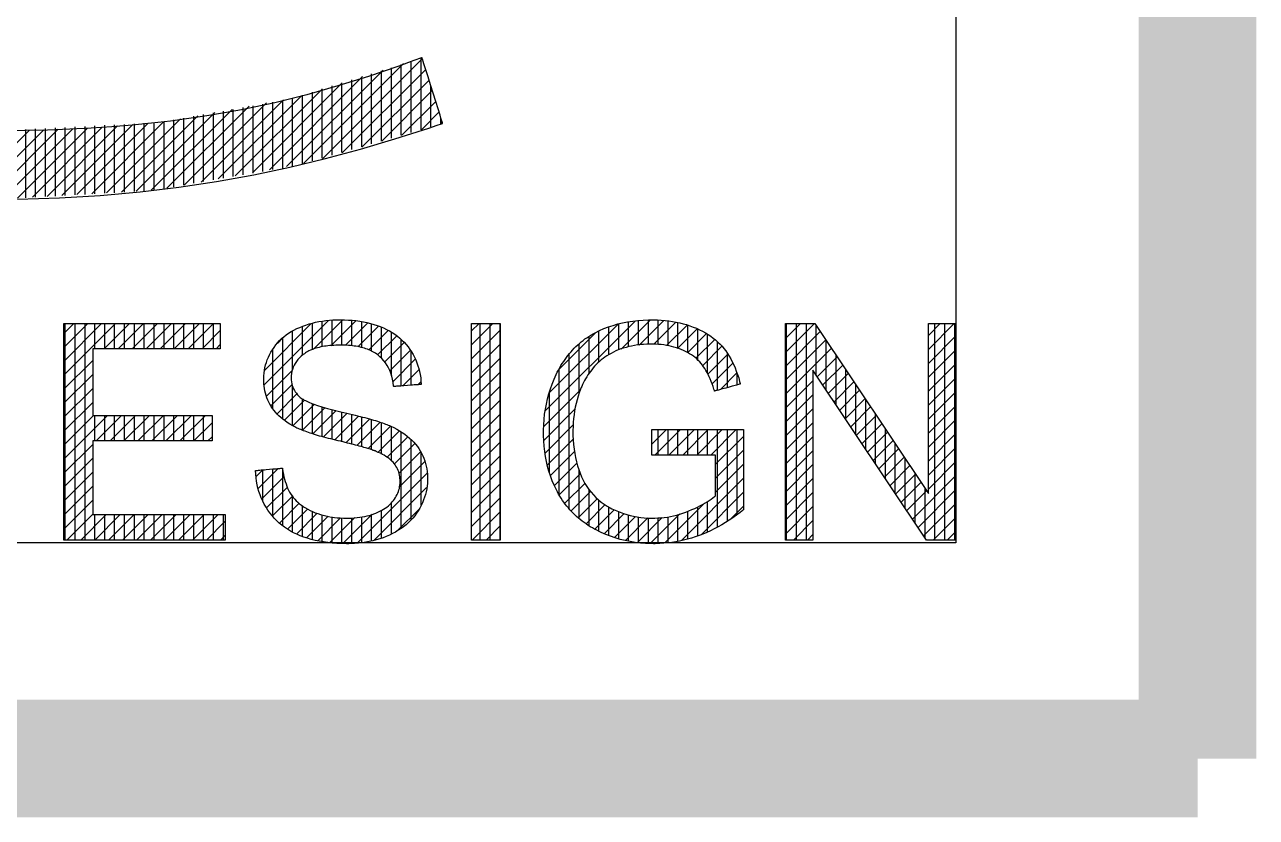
# Model space of a CAD drawing. Header units: millimetres. Extents: x 0 to 594, y 0 to 420.
# Drawn here: x 564.03 to 574.5, y 19.5 to 26.24 of the extents above; entities that cross this region are included whole.
import ezdxf

# ---------------------------------------------------------------- set-up
doc = ezdxf.new("R2010")
doc.units = ezdxf.units.MM
doc.header["$LTSCALE"] = 32.67
doc.layers.get('0').update_dxf_attribs({"linetype": 'CONTINUOUS'})

# ---------------------------------------------------------------- blocks, each defined once
blk = doc.blocks.new('CRE8_LOGO_BL0', base_point=(563.23, 30.513))
at = {"color": 7, "linetype": 'CONTINUOUS'}
for p, q in [((571.945, 39.191), (571.945, 21.834)), ((564.36, 21.858), (564.36, 23.7)), ((564.36, 23.7), (565.69, 23.7)), ((565.69, 23.7), (565.69, 23.483)), ((567.827, 21.858), (567.827, 23.7)), ((567.827, 23.7), (568.071, 23.7)), ((568.071, 23.7), (568.071, 21.858)), ((570.497, 21.858), (570.497, 23.7)), ((570.497, 23.7), (570.747, 23.7)), ((570.747, 23.7), (571.711, 22.255)), ((571.711, 22.255), (571.711, 23.7)), ((571.711, 23.7), (571.945, 23.7)), ((571.945, 23.7), (571.945, 21.858)), ((565.69, 23.483), (564.605, 23.483)), ((564.605, 23.483), (564.605, 22.917)), ((571.695, 21.858), (570.73, 23.304)), ((570.73, 23.304), (570.73, 21.858)), ((564.605, 22.917), (565.62, 22.917)), ((565.62, 22.917), (565.62, 22.701)), ((565.62, 22.701), (564.605, 22.701)), ((564.605, 22.701), (564.605, 22.075)), ((564.605, 22.075), (565.733, 22.075)), ((565.733, 22.075), (565.733, 21.858)), ((571.945, 21.834), (554.515, 21.834)), ((565.733, 21.858), (564.36, 21.858)), ((568.071, 21.858), (567.827, 21.858)), ((570.73, 21.858), (570.497, 21.858)), ((571.945, 21.858), (571.695, 21.858))]:
    blk.add_line(p, q, dxfattribs=at)
at = {"color": 2, "linetype": 'CONTINUOUS'}
for p, q in [((566.398, 25.06), (567.248, 25.91)), ((566.558, 25.101), (567.408, 25.951)), ((567.145, 25.276), (567.145, 25.875)), ((567.229, 25.3), (567.229, 25.901)), ((567.313, 25.324), (567.313, 25.927)), ((567.397, 25.348), (567.397, 25.957)), ((566.108, 25.007), (566.899, 25.799)), ((566.253, 25.034), (567.074, 25.854)), ((566.727, 25.151), (567.437, 25.86)), ((566.809, 25.179), (566.809, 25.771)), ((566.893, 25.203), (566.893, 25.797)), ((566.895, 25.2), (567.465, 25.77)), ((566.977, 25.227), (566.977, 25.823)), ((567.061, 25.251), (567.061, 25.849)), ((565.818, 24.955), (566.551, 25.688)), ((565.963, 24.981), (566.725, 25.743)), ((566.473, 25.082), (566.473, 25.668)), ((566.557, 25.106), (566.557, 25.694)), ((566.641, 25.13), (566.641, 25.72)), ((566.725, 25.155), (566.725, 25.745)), ((567.063, 25.249), (567.493, 25.68)), ((567.481, 25.372), (567.481, 25.718)), ((565.382, 24.876), (566.083, 25.576)), ((565.528, 24.902), (566.229, 25.603)), ((565.673, 24.929), (566.377, 25.632)), ((566.053, 24.993), (566.053, 25.566)), ((566.137, 25.008), (566.137, 25.581)), ((566.221, 25.022), (566.221, 25.596)), ((566.305, 25.037), (566.305, 25.616)), ((566.389, 25.058), (566.389, 25.642)), ((567.231, 25.299), (567.522, 25.589)), ((564.849, 24.818), (565.498, 25.467)), ((564.975, 24.825), (565.644, 25.494)), ((565.102, 24.833), (565.79, 25.521)), ((565.237, 24.85), (565.936, 25.549)), ((565.464, 24.892), (565.464, 25.462)), ((565.548, 24.906), (565.548, 25.477)), ((565.633, 24.921), (565.633, 25.492)), ((565.717, 24.935), (565.717, 25.506)), ((565.801, 24.95), (565.801, 25.521)), ((565.885, 24.964), (565.885, 25.536)), ((565.969, 24.979), (565.969, 25.551)), ((567.4, 25.348), (567.55, 25.499)), ((563.601, 24.758), (564.191, 25.348)), ((563.719, 24.757), (564.313, 25.352)), ((563.839, 24.758), (564.435, 25.355)), ((563.965, 24.766), (564.557, 25.358)), ((564.036, 24.769), (564.036, 25.35)), ((564.092, 24.773), (564.687, 25.369)), ((564.12, 24.774), (564.12, 25.354)), ((564.204, 24.779), (564.204, 25.359)), ((564.218, 24.781), (564.817, 25.38)), ((564.288, 24.784), (564.288, 25.363)), ((564.344, 24.788), (564.947, 25.392)), ((564.372, 24.788), (564.372, 25.367)), ((564.456, 24.793), (564.456, 25.372)), ((564.47, 24.796), (565.078, 25.403)), ((564.54, 24.798), (564.54, 25.376)), ((564.597, 24.803), (565.208, 25.414)), ((564.624, 24.803), (564.624, 25.38)), ((564.708, 24.807), (564.708, 25.385)), ((564.723, 24.811), (565.352, 25.439)), ((564.792, 24.812), (564.792, 25.389)), ((564.876, 24.817), (564.876, 25.393)), ((564.96, 24.821), (564.96, 25.398)), ((565.044, 24.826), (565.044, 25.402)), ((565.128, 24.833), (565.128, 25.406)), ((565.212, 24.848), (565.212, 25.417)), ((565.296, 24.863), (565.296, 25.432)), ((565.38, 24.877), (565.38, 25.447)), ((567.565, 25.397), (567.565, 25.45)), ((567.568, 25.398), (567.578, 25.408)), ((563.485, 24.761), (564.069, 25.345)), ((564.36, 23.259), (564.8, 23.7)), ((564.36, 23.378), (564.681, 23.7)), ((564.36, 23.497), (564.563, 23.7)), ((564.36, 23.616), (564.444, 23.7)), ((564.372, 21.858), (564.372, 23.7)), ((564.456, 21.858), (564.456, 23.7)), ((564.54, 21.858), (564.54, 23.7)), ((564.624, 23.483), (564.624, 23.7)), ((564.703, 23.483), (564.919, 23.7)), ((564.708, 23.483), (564.708, 23.7)), ((564.792, 23.483), (564.792, 23.7)), ((564.822, 23.483), (565.038, 23.7)), ((564.876, 23.483), (564.876, 23.7)), ((564.941, 23.483), (565.157, 23.7)), ((564.96, 23.483), (564.96, 23.7)), ((565.044, 23.483), (565.044, 23.7)), ((565.059, 23.483), (565.276, 23.7)), ((565.128, 23.483), (565.128, 23.7)), ((565.178, 23.483), (565.394, 23.7)), ((565.212, 23.483), (565.212, 23.7)), ((565.296, 23.483), (565.296, 23.7)), ((565.297, 23.483), (565.513, 23.7)), ((565.38, 23.483), (565.38, 23.7)), ((565.416, 23.483), (565.632, 23.7)), ((565.464, 23.483), (565.464, 23.7)), ((565.548, 23.483), (565.548, 23.7)), ((565.633, 23.483), (565.633, 23.7)), ((566.062, 23.179), (566.609, 23.726)), ((566.068, 23.303), (566.464, 23.699)), ((566.389, 23.43), (566.389, 23.675)), ((566.473, 23.477), (566.473, 23.703)), ((566.483, 23.481), (566.732, 23.73)), ((566.557, 23.501), (566.557, 23.718)), ((566.631, 23.51), (566.843, 23.722)), ((566.641, 23.512), (566.641, 23.729)), ((566.725, 23.515), (566.725, 23.731)), ((566.754, 23.515), (566.945, 23.706)), ((566.809, 23.509), (566.809, 23.726)), ((566.86, 23.502), (567.035, 23.677)), ((566.893, 23.496), (566.893, 23.714)), ((566.977, 23.465), (566.977, 23.696)), ((567.827, 23.518), (568.009, 23.7)), ((567.827, 23.637), (567.89, 23.7)), ((567.901, 21.858), (567.901, 23.7)), ((567.985, 21.858), (567.985, 23.7)), ((568.069, 21.858), (568.069, 23.7)), ((568.453, 22.956), (569.219, 23.721)), ((568.488, 23.109), (569.073, 23.694)), ((568.994, 23.432), (568.994, 23.672)), ((569.078, 23.476), (569.078, 23.696)), ((569.098, 23.482), (569.348, 23.731)), ((569.162, 23.502), (569.162, 23.714)), ((569.246, 23.515), (569.246, 23.725)), ((569.251, 23.516), (569.462, 23.726)), ((569.33, 23.524), (569.33, 23.731)), ((569.378, 23.524), (569.565, 23.711)), ((569.414, 23.521), (569.414, 23.729)), ((569.485, 23.512), (569.659, 23.686)), ((569.498, 23.51), (569.498, 23.721)), ((569.582, 23.486), (569.582, 23.708)), ((569.666, 23.449), (569.666, 23.684)), ((570.497, 23.454), (570.742, 23.7)), ((570.497, 23.573), (570.623, 23.7)), ((570.497, 23.692), (570.504, 23.7)), ((570.506, 21.858), (570.506, 23.7)), ((570.59, 21.858), (570.59, 23.7)), ((570.674, 21.858), (570.674, 23.7)), ((570.758, 23.262), (570.758, 23.682)), ((571.711, 23.48), (571.93, 23.7)), ((571.711, 23.599), (571.811, 23.7)), ((571.767, 21.858), (571.767, 23.7)), ((571.851, 21.858), (571.851, 23.7)), ((571.935, 21.858), (571.935, 23.7)), ((565.535, 23.483), (565.69, 23.639)), ((566.176, 23.53), (566.225, 23.58)), ((566.221, 22.89), (566.221, 23.576)), ((566.305, 23.31), (566.305, 23.635)), ((566.952, 23.475), (567.117, 23.64)), ((567.028, 23.432), (567.19, 23.594)), ((567.061, 23.405), (567.061, 23.668)), ((567.145, 23.254), (567.145, 23.625)), ((567.827, 23.399), (568.071, 23.643)), ((568.572, 23.312), (568.883, 23.623)), ((568.826, 23.273), (568.826, 23.588)), ((568.91, 23.37), (568.91, 23.635)), ((569.579, 23.487), (569.746, 23.655)), ((569.662, 23.451), (569.824, 23.614)), ((569.734, 23.404), (569.895, 23.565)), ((569.75, 23.388), (569.75, 23.653)), ((569.834, 23.274), (569.834, 23.607)), ((570.497, 23.335), (570.792, 23.631)), ((571.711, 23.361), (571.945, 23.595)), ((565.654, 23.483), (565.69, 23.52)), ((566.137, 22.978), (566.137, 23.481)), ((567.088, 23.373), (567.254, 23.539)), ((567.132, 23.298), (567.307, 23.473)), ((567.229, 23.169), (567.229, 23.562)), ((567.313, 23.175), (567.313, 23.462)), ((567.827, 23.28), (568.071, 23.524)), ((568.742, 23.101), (568.742, 23.525)), ((569.792, 23.343), (569.954, 23.506)), ((569.918, 23.132), (569.918, 23.543)), ((570.497, 23.217), (570.84, 23.56)), ((570.497, 23.098), (570.887, 23.489)), ((570.842, 23.136), (570.842, 23.556)), ((571.711, 23.242), (571.945, 23.476)), ((564.36, 23.141), (564.605, 23.385)), ((567.159, 23.206), (567.348, 23.396)), ((567.827, 23.161), (568.071, 23.405)), ((568.658, 22.122), (568.658, 23.438)), ((569.836, 23.269), (570.005, 23.438)), ((569.871, 23.185), (570.048, 23.362)), ((570.002, 23.155), (570.002, 23.442)), ((570.767, 23.249), (570.935, 23.417)), ((570.926, 23.01), (570.926, 23.43)), ((571.711, 23.123), (571.945, 23.358)), ((564.36, 23.022), (564.605, 23.267)), ((566.083, 23.081), (566.302, 23.3)), ((567.241, 23.17), (567.378, 23.307)), ((567.827, 23.042), (568.071, 23.287)), ((568.573, 22.243), (568.573, 23.314)), ((569.944, 23.139), (570.083, 23.279)), ((570.086, 23.178), (570.086, 23.272)), ((570.814, 23.178), (570.983, 23.346)), ((570.862, 23.107), (571.03, 23.275)), ((571.01, 22.884), (571.01, 23.304)), ((564.36, 22.903), (564.605, 23.148)), ((566.121, 23), (566.301, 23.18)), ((566.305, 22.832), (566.305, 23.167)), ((567.37, 23.179), (567.395, 23.205)), ((567.397, 23.181), (567.397, 23.19)), ((567.827, 22.924), (568.071, 23.168)), ((570.108, 23.184), (570.111, 23.188)), ((570.497, 22.979), (570.73, 23.213)), ((570.909, 23.035), (571.078, 23.203)), ((571.094, 22.758), (571.094, 23.179)), ((571.711, 23.005), (571.945, 23.239)), ((566.173, 22.933), (566.342, 23.103)), ((566.236, 22.878), (566.407, 23.048)), ((566.389, 22.793), (566.389, 23.06)), ((567.827, 22.805), (568.071, 23.049)), ((568.44, 22.824), (568.754, 23.137)), ((568.489, 22.433), (568.489, 23.114)), ((570.497, 22.86), (570.73, 23.094)), ((570.957, 22.964), (571.125, 23.132)), ((571.005, 22.893), (571.173, 23.061)), ((571.178, 22.632), (571.178, 23.053)), ((571.711, 22.886), (571.945, 23.12)), ((564.36, 22.784), (564.605, 23.029)), ((566.307, 22.83), (566.491, 23.013)), ((566.389, 22.793), (566.581, 22.985)), ((566.473, 22.764), (566.473, 23.02)), ((566.477, 22.762), (566.675, 22.96)), ((566.557, 22.738), (566.557, 22.991)), ((566.641, 22.715), (566.641, 22.968)), ((566.725, 22.694), (566.725, 22.946)), ((568.441, 22.706), (568.708, 22.973)), ((570.497, 22.741), (570.73, 22.975)), ((571.052, 22.821), (571.22, 22.99)), ((571.711, 22.767), (571.945, 23.001)), ((564.36, 22.546), (564.731, 22.917)), ((564.36, 22.665), (564.612, 22.917)), ((564.624, 22.701), (564.624, 22.917)), ((564.634, 22.701), (564.85, 22.917)), ((564.708, 22.701), (564.708, 22.917)), ((564.753, 22.701), (564.969, 22.917)), ((564.792, 22.701), (564.792, 22.917)), ((564.871, 22.701), (565.088, 22.917)), ((564.876, 22.701), (564.876, 22.917)), ((564.96, 22.701), (564.96, 22.917)), ((564.99, 22.701), (565.206, 22.917)), ((565.044, 22.701), (565.044, 22.917)), ((565.109, 22.701), (565.325, 22.917)), ((565.128, 22.701), (565.128, 22.917)), ((565.212, 22.701), (565.212, 22.917)), ((565.228, 22.701), (565.444, 22.917)), ((565.296, 22.701), (565.296, 22.917)), ((565.347, 22.701), (565.563, 22.917)), ((565.38, 22.701), (565.38, 22.917)), ((565.464, 22.701), (565.464, 22.917)), ((565.466, 22.701), (565.62, 22.856)), ((565.548, 22.701), (565.548, 22.917)), ((566.569, 22.735), (566.77, 22.936)), ((566.663, 22.71), (566.864, 22.911)), ((566.758, 22.686), (566.958, 22.887)), ((566.809, 22.673), (566.809, 22.926)), ((566.852, 22.662), (567.05, 22.86)), ((566.893, 22.651), (566.893, 22.904)), ((566.977, 22.625), (566.977, 22.882)), ((567.061, 22.59), (567.061, 22.856)), ((567.827, 22.686), (568.071, 22.93)), ((568.453, 22.598), (568.691, 22.837)), ((570.497, 22.622), (570.73, 22.856)), ((571.1, 22.75), (571.268, 22.918)), ((571.147, 22.679), (571.316, 22.847)), ((571.262, 22.506), (571.262, 22.927)), ((571.711, 22.648), (571.945, 22.882)), ((565.584, 22.701), (565.62, 22.737)), ((566.944, 22.635), (567.137, 22.828)), ((567.033, 22.605), (567.214, 22.786)), ((567.109, 22.562), (567.284, 22.737)), ((567.145, 22.531), (567.145, 22.824)), ((567.229, 21.958), (567.229, 22.778)), ((567.827, 22.567), (568.071, 22.811)), ((569.36, 22.674), (569.483, 22.797)), ((569.36, 22.793), (569.364, 22.797)), ((569.386, 22.581), (569.602, 22.797)), ((569.414, 22.581), (569.414, 22.797)), ((569.498, 22.581), (569.498, 22.797)), ((569.505, 22.581), (569.721, 22.797)), ((569.582, 22.581), (569.582, 22.797)), ((569.623, 22.581), (569.84, 22.797)), ((569.666, 22.581), (569.666, 22.797)), ((569.742, 22.581), (569.959, 22.797)), ((569.75, 22.581), (569.75, 22.797)), ((569.834, 22.581), (569.834, 22.797)), ((569.861, 22.581), (570.077, 22.797)), ((569.902, 22.503), (570.139, 22.74)), ((569.918, 21.968), (569.918, 22.797)), ((570.002, 22.02), (570.002, 22.797)), ((570.086, 22.075), (570.086, 22.797)), ((570.497, 22.504), (570.73, 22.737)), ((571.195, 22.608), (571.363, 22.776)), ((571.346, 22.381), (571.346, 22.801)), ((571.711, 22.529), (571.945, 22.763)), ((564.36, 22.428), (564.605, 22.672)), ((567.171, 22.505), (567.344, 22.678)), ((567.313, 22.031), (567.313, 22.713)), ((567.827, 22.448), (568.071, 22.692)), ((568.472, 22.499), (568.693, 22.72)), ((571.242, 22.536), (571.411, 22.705)), ((571.29, 22.465), (571.458, 22.633)), ((571.43, 22.255), (571.43, 22.675)), ((571.711, 22.41), (571.945, 22.645)), ((564.36, 22.309), (564.605, 22.554)), ((567.209, 22.424), (567.393, 22.608)), ((567.215, 22.311), (567.429, 22.525)), ((567.397, 22.155), (567.397, 22.601)), ((567.827, 22.329), (568.071, 22.574)), ((568.498, 22.406), (568.702, 22.61)), ((569.902, 22.384), (570.139, 22.622)), ((570.497, 22.385), (570.73, 22.618)), ((571.338, 22.394), (571.506, 22.562)), ((571.514, 22.129), (571.514, 22.549)), ((571.711, 22.292), (571.945, 22.526)), ((564.36, 22.19), (564.605, 22.435)), ((565.995, 22.399), (566.052, 22.455)), ((566.013, 22.298), (566.182, 22.467)), ((566.053, 22.19), (566.053, 22.455)), ((566.137, 22.061), (566.137, 22.463)), ((566.221, 21.979), (566.221, 22.459)), ((566.854, 21.832), (567.449, 22.427)), ((567.827, 22.211), (568.071, 22.455)), ((568.532, 22.321), (568.723, 22.512)), ((568.573, 22.244), (568.753, 22.424)), ((568.742, 22.043), (568.742, 22.452)), ((569.902, 22.265), (570.139, 22.503)), ((570.497, 22.266), (570.73, 22.5)), ((571.385, 22.323), (571.553, 22.491)), ((571.433, 22.251), (571.601, 22.419)), ((571.599, 22.003), (571.599, 22.423)), ((564.36, 22.071), (564.605, 22.316)), ((566.043, 22.209), (566.233, 22.399)), ((567.827, 22.092), (568.071, 22.336)), ((568.619, 22.171), (568.792, 22.343)), ((569.611, 21.855), (570.139, 22.384)), ((570.497, 22.147), (570.73, 22.381)), ((571.48, 22.18), (571.648, 22.348)), ((571.575, 22.037), (571.945, 22.407)), ((566.084, 22.132), (566.261, 22.308)), ((566.135, 22.064), (566.304, 22.232)), ((566.305, 21.927), (566.305, 22.231)), ((566.996, 21.855), (567.445, 22.304)), ((567.827, 21.973), (568.071, 22.217)), ((568.673, 22.106), (568.839, 22.272)), ((568.735, 22.049), (568.897, 22.211)), ((568.826, 21.98), (568.826, 22.289)), ((569.778, 21.903), (570.139, 22.265)), ((570.497, 22.028), (570.73, 22.262)), ((571.528, 22.109), (571.696, 22.277)), ((571.623, 21.966), (571.945, 22.288)), ((571.683, 21.877), (571.683, 22.297)), ((564.36, 21.952), (564.605, 22.197)), ((566.193, 22.002), (566.362, 22.171)), ((566.261, 21.952), (566.432, 22.122)), ((566.389, 21.889), (566.389, 22.152)), ((566.473, 21.861), (566.473, 22.102)), ((567.061, 21.875), (567.061, 22.111)), ((567.145, 21.909), (567.145, 22.176)), ((567.2, 21.941), (567.377, 22.117)), ((568.801, 21.996), (568.964, 22.16)), ((568.874, 21.951), (569.04, 22.116)), ((568.91, 21.932), (568.91, 22.198)), ((568.994, 21.896), (568.994, 22.139)), ((569.078, 21.87), (569.078, 22.101)), ((569.471, 21.834), (569.807, 22.171)), ((569.666, 21.867), (569.666, 22.103)), ((569.75, 21.893), (569.75, 22.142)), ((569.834, 21.929), (569.834, 22.187)), ((570.031, 22.038), (570.139, 22.146)), ((570.497, 21.909), (570.73, 22.143)), ((571.671, 21.895), (571.945, 22.169)), ((564.385, 21.858), (564.605, 22.078)), ((564.504, 21.858), (564.72, 22.075)), ((564.622, 21.858), (564.839, 22.075)), ((564.624, 21.858), (564.624, 22.075)), ((564.708, 21.858), (564.708, 22.075)), ((564.741, 21.858), (564.958, 22.075)), ((564.792, 21.858), (564.792, 22.075)), ((564.86, 21.858), (565.077, 22.075)), ((564.876, 21.858), (564.876, 22.075)), ((564.96, 21.858), (564.96, 22.075)), ((564.979, 21.858), (565.196, 22.075)), ((565.044, 21.858), (565.044, 22.075)), ((565.098, 21.858), (565.314, 22.075)), ((565.128, 21.858), (565.128, 22.075)), ((565.212, 21.858), (565.212, 22.075)), ((565.217, 21.858), (565.433, 22.075)), ((565.296, 21.858), (565.296, 22.075)), ((565.335, 21.858), (565.552, 22.075)), ((565.38, 21.858), (565.38, 22.075)), ((565.454, 21.858), (565.671, 22.075)), ((565.464, 21.858), (565.464, 22.075)), ((565.548, 21.858), (565.548, 22.075)), ((565.573, 21.858), (565.733, 22.018)), ((565.633, 21.858), (565.633, 22.075)), ((565.717, 21.858), (565.717, 22.075)), ((566.337, 21.909), (566.515, 22.087)), ((566.424, 21.877), (566.607, 22.06)), ((566.519, 21.853), (566.712, 22.046)), ((566.557, 21.846), (566.557, 22.073)), ((566.62, 21.835), (566.834, 22.049)), ((566.641, 21.835), (566.641, 22.055)), ((566.725, 21.83), (566.725, 22.046)), ((566.733, 21.83), (566.981, 22.078)), ((566.809, 21.83), (566.809, 22.046)), ((566.893, 21.835), (566.893, 22.056)), ((566.977, 21.851), (566.977, 22.076)), ((567.831, 21.858), (568.071, 22.098)), ((568.954, 21.911), (569.125, 22.083)), ((569.041, 21.88), (569.22, 22.059)), ((569.135, 21.855), (569.327, 22.047)), ((569.162, 21.848), (569.162, 22.073)), ((569.237, 21.838), (569.448, 22.049)), ((569.246, 21.837), (569.246, 22.054)), ((569.33, 21.829), (569.33, 22.047)), ((569.346, 21.828), (569.599, 22.081)), ((569.414, 21.83), (569.414, 22.046)), ((569.498, 21.836), (569.498, 22.056)), ((569.582, 21.849), (569.582, 22.076)), ((570.564, 21.858), (570.73, 22.024)), ((571.752, 21.858), (571.945, 22.05)), ((565.692, 21.858), (565.733, 21.9)), ((567.95, 21.858), (568.071, 21.979)), ((570.683, 21.858), (570.73, 21.905)), ((571.871, 21.858), (571.945, 21.932)), ((568.069, 21.858), (568.071, 21.861))]:
    blk.add_line(p, q, dxfattribs=at)
at = {"color": 7, "linetype": 'CONTINUOUS'}
for points in [[(563.967, 24.758), (564.323, 24.768), (564.67, 24.788), (565.008, 24.819), (565.337, 24.859), (565.659, 24.907), (565.974, 24.965), (566.282, 25.03), (566.585, 25.103), (566.882, 25.183), (567.174, 25.269), (567.463, 25.362), (567.534, 25.386), (567.57, 25.398), (567.579, 25.401), (567.581, 25.401), (567.58, 25.401), (567.579, 25.405), (567.576, 25.415), (567.572, 25.429), (567.566, 25.447), (567.559, 25.47), (567.542, 25.524), (567.522, 25.588), (567.5, 25.658), (567.478, 25.728), (567.457, 25.796), (567.438, 25.857), (567.422, 25.907), (567.416, 25.927), (567.411, 25.943), (567.407, 25.953), (567.406, 25.959), (567.405, 25.959), (567.405, 25.96), (567.405, 25.96), (567.402, 25.958), (567.337, 25.935), (567.208, 25.889), (566.951, 25.801), (566.691, 25.72), (566.426, 25.645), (566.154, 25.577), (565.871, 25.517), (565.726, 25.49), (565.577, 25.465), (565.424, 25.442), (565.267, 25.421), (565.106, 25.402), (564.94, 25.386), (564.769, 25.372), (564.592, 25.36), (564.41, 25.351), (564.222, 25.344), (564.027, 25.34), (563.826, 25.338)], [(566.066, 23.302), (566.07, 23.324), (566.076, 23.347), (566.083, 23.369), (566.09, 23.391), (566.099, 23.413), (566.11, 23.434), (566.121, 23.456), (566.133, 23.476), (566.147, 23.497), (566.162, 23.517), (566.177, 23.536), (566.194, 23.554), (566.212, 23.571), (566.231, 23.587), (566.25, 23.603), (566.271, 23.617), (566.293, 23.631), (566.316, 23.644), (566.341, 23.656), (566.366, 23.667), (566.392, 23.678), (566.418, 23.687), (566.445, 23.696), (566.473, 23.703), (566.501, 23.71), (566.529, 23.716), (566.558, 23.721), (566.588, 23.725), (566.618, 23.728), (566.648, 23.73), (566.679, 23.731), (566.695, 23.731), (566.711, 23.732), (566.745, 23.731), (566.779, 23.729), (566.812, 23.727), (566.844, 23.724), (566.876, 23.719), (566.907, 23.714), (566.937, 23.708), (566.967, 23.701), (566.995, 23.692), (567.023, 23.683), (567.051, 23.673), (567.077, 23.662), (567.103, 23.65), (567.128, 23.637), (567.151, 23.623), (567.174, 23.608), (567.196, 23.593), (567.216, 23.576), (567.235, 23.559), (567.254, 23.541), (567.271, 23.521), (567.287, 23.501), (567.302, 23.48), (567.317, 23.459), (567.33, 23.436), (567.342, 23.413), (567.352, 23.39), (567.362, 23.366), (567.371, 23.341), (567.378, 23.316), (567.384, 23.291), (567.39, 23.265), (567.394, 23.239), (567.396, 23.212), (567.398, 23.184), (567.398, 23.181), (567.398, 23.181), (567.397, 23.181), (567.396, 23.181), (567.394, 23.181), (567.392, 23.181), (567.389, 23.181), (567.382, 23.18), (567.373, 23.179), (567.363, 23.179), (567.351, 23.178), (567.338, 23.177), (567.325, 23.176), (567.31, 23.175), (567.281, 23.173), (567.251, 23.171), (567.237, 23.169), (567.224, 23.168), (567.211, 23.168), (567.199, 23.167), (567.189, 23.166), (567.18, 23.165), (567.173, 23.165), (567.17, 23.165), (567.168, 23.164), (567.166, 23.164), (567.165, 23.164), (567.165, 23.164), (567.165, 23.164), (567.165, 23.164), (567.165, 23.165), (567.164, 23.168), (567.16, 23.197), (567.155, 23.225), (567.148, 23.251), (567.14, 23.276), (567.131, 23.3), (567.12, 23.323), (567.109, 23.344), (567.095, 23.364), (567.081, 23.383), (567.065, 23.401), (567.048, 23.417), (567.029, 23.433), (567.02, 23.44), (567.01, 23.447), (566.999, 23.453), (566.988, 23.459), (566.977, 23.465), (566.966, 23.471), (566.954, 23.476), (566.941, 23.481), (566.929, 23.485), (566.915, 23.49), (566.902, 23.494), (566.888, 23.497), (566.874, 23.501), (566.859, 23.504), (566.844, 23.506), (566.829, 23.508), (566.813, 23.51), (566.797, 23.512), (566.78, 23.513), (566.764, 23.515), (566.746, 23.515), (566.729, 23.516), (566.692, 23.515), (566.674, 23.515), (566.656, 23.514), (566.639, 23.513), (566.622, 23.512), (566.606, 23.51), (566.59, 23.508), (566.575, 23.506), (566.56, 23.503), (566.545, 23.5), (566.531, 23.497), (566.517, 23.493), (566.504, 23.49), (566.491, 23.486), (566.479, 23.481), (566.467, 23.477), (566.456, 23.472), (566.444, 23.466), (566.434, 23.461), (566.424, 23.455), (566.414, 23.449), (566.405, 23.443), (566.396, 23.436), (566.379, 23.422), (566.364, 23.407), (566.35, 23.393), (566.338, 23.377), (566.327, 23.361), (566.318, 23.345), (566.31, 23.328), (566.304, 23.31), (566.299, 23.293), (566.296, 23.274), (566.294, 23.255), (566.293, 23.246), (566.293, 23.237), (566.294, 23.22), (566.296, 23.204), (566.298, 23.188), (566.302, 23.173), (566.307, 23.159), (566.313, 23.145), (566.32, 23.131), (566.328, 23.118), (566.337, 23.106), (566.347, 23.094), (566.358, 23.082), (566.363, 23.076), (566.37, 23.071), (566.377, 23.066), (566.385, 23.06), (566.394, 23.055), (566.403, 23.049), (566.414, 23.044), (566.425, 23.038), (566.437, 23.033), (566.45, 23.027), (566.463, 23.021), (566.478, 23.016), (566.493, 23.01), (566.509, 23.005), (566.526, 22.999), (566.544, 22.994), (566.563, 22.988), (566.582, 22.982)], [(568.587, 23.342), (568.598, 23.36), (568.61, 23.377), (568.622, 23.395), (568.634, 23.411), (568.646, 23.428), (568.659, 23.444), (568.673, 23.459), (568.686, 23.474), (568.7, 23.489), (568.714, 23.503), (568.729, 23.517), (568.744, 23.53), (568.76, 23.543), (568.775, 23.556), (568.791, 23.568), (568.808, 23.579), (568.825, 23.59), (568.842, 23.601), (568.86, 23.611), (568.878, 23.621), (568.914, 23.639), (568.952, 23.656), (568.99, 23.671), (569.03, 23.684), (569.07, 23.696), (569.111, 23.706), (569.153, 23.714), (569.197, 23.721), (569.241, 23.726), (569.286, 23.729), (569.331, 23.731), (569.355, 23.732), (569.36, 23.732), (569.364, 23.732), (569.373, 23.731), (569.407, 23.731), (569.44, 23.729), (569.472, 23.726), (569.504, 23.723), (569.536, 23.718), (569.566, 23.712), (569.597, 23.706), (569.626, 23.698), (569.655, 23.69), (569.684, 23.681), (569.712, 23.67), (569.739, 23.659), (569.766, 23.647), (569.791, 23.634), (569.815, 23.621), (569.839, 23.607), (569.861, 23.592), (569.882, 23.576), (569.902, 23.56), (569.922, 23.542), (569.94, 23.524), (569.957, 23.506), (569.973, 23.486), (569.989, 23.466), (570.003, 23.445), (570.017, 23.422), (570.031, 23.399), (570.044, 23.375), (570.056, 23.349), (570.067, 23.323), (570.078, 23.295), (570.088, 23.267), (570.098, 23.237), (570.106, 23.206), (570.111, 23.19), (570.112, 23.186), (570.112, 23.185), (570.112, 23.185), (570.112, 23.185), (570.111, 23.185), (570.11, 23.185), (570.109, 23.185), (570.104, 23.183), (570.097, 23.181), (570.089, 23.179), (570.079, 23.176), (570.068, 23.173), (570.056, 23.17), (570.044, 23.167), (570.016, 23.159), (569.988, 23.151), (569.961, 23.144), (569.948, 23.14), (569.936, 23.137), (569.926, 23.134), (569.916, 23.131), (569.908, 23.129), (569.901, 23.127), (569.896, 23.126), (569.895, 23.125), (569.894, 23.125), (569.893, 23.125), (569.893, 23.125), (569.893, 23.125), (569.893, 23.126), (569.892, 23.129), (569.888, 23.141), (569.881, 23.164), (569.873, 23.186), (569.865, 23.207), (569.857, 23.228), (569.848, 23.247), (569.839, 23.266), (569.83, 23.284), (569.82, 23.301), (569.811, 23.317), (569.8, 23.332), (569.79, 23.346), (569.779, 23.36), (569.768, 23.373), (569.755, 23.386), (569.742, 23.398), (569.728, 23.41), (569.713, 23.421), (569.698, 23.432), (569.681, 23.442), (569.664, 23.452), (569.646, 23.461), (569.628, 23.47), (569.609, 23.478), (569.589, 23.486), (569.569, 23.493), (569.548, 23.499), (569.527, 23.505), (569.506, 23.51), (569.485, 23.514), (569.463, 23.518), (569.44, 23.52), (569.417, 23.522), (569.394, 23.524), (569.371, 23.524), (569.359, 23.524), (569.344, 23.524), (569.316, 23.524), (569.289, 23.522), (569.263, 23.52), (569.237, 23.517), (569.211, 23.513), (569.187, 23.508), (569.163, 23.503), (569.14, 23.497), (569.117, 23.49), (569.095, 23.483), (569.074, 23.475), (569.054, 23.466), (569.034, 23.456), (569.015, 23.446), (568.996, 23.436), (568.978, 23.425), (568.961, 23.414), (568.945, 23.402), (568.929, 23.39), (568.914, 23.377), (568.9, 23.364), (568.886, 23.35), (568.873, 23.336), (568.861, 23.322), (568.849, 23.307), (568.837, 23.292), (568.826, 23.277), (568.816, 23.262), (568.806, 23.246), (568.796, 23.23), (568.787, 23.214), (568.779, 23.198), (568.771, 23.181), (568.763, 23.164), (568.76, 23.156), (568.754, 23.141), (568.743, 23.111), (568.733, 23.081), (568.724, 23.051), (568.716, 23.02), (568.709, 22.988), (568.703, 22.956), (568.698, 22.924), (568.694, 22.891), (568.691, 22.858), (568.69, 22.825), (568.689, 22.791), (568.689, 22.786), (568.689, 22.782), (568.689, 22.771), (568.689, 22.75), (568.691, 22.709), (568.694, 22.67), (568.698, 22.632), (568.704, 22.594), (568.71, 22.559), (568.718, 22.524), (568.727, 22.49), (568.738, 22.458), (568.749, 22.427), (568.762, 22.397)], [(565.99, 22.45), (565.99, 22.45), (565.991, 22.45), (565.992, 22.45), (565.994, 22.45), (565.997, 22.451), (566, 22.451), (566.007, 22.451), (566.016, 22.452), (566.027, 22.453), (566.039, 22.454), (566.051, 22.455), (566.065, 22.456), (566.079, 22.458), (566.108, 22.46), (566.137, 22.463), (566.151, 22.464), (566.164, 22.465), (566.176, 22.466), (566.187, 22.467), (566.197, 22.468), (566.205, 22.469), (566.212, 22.469), (566.214, 22.469), (566.216, 22.47), (566.218, 22.47), (566.219, 22.47), (566.219, 22.47), (566.22, 22.464), (566.223, 22.441), (566.227, 22.418), (566.231, 22.397), (566.236, 22.376), (566.242, 22.355), (566.249, 22.336), (566.256, 22.317), (566.263, 22.299), (566.271, 22.282), (566.28, 22.265), (566.29, 22.249), (566.3, 22.234), (566.311, 22.22), (566.323, 22.206), (566.336, 22.192), (566.35, 22.179), (566.365, 22.166), (566.381, 22.154), (566.398, 22.142), (566.416, 22.131), (566.435, 22.12), (566.455, 22.11), (566.475, 22.101), (566.497, 22.091), (566.519, 22.083), (566.541, 22.076), (566.564, 22.069), (566.587, 22.063), (566.611, 22.058), (566.635, 22.054), (566.66, 22.05), (566.685, 22.048), (566.71, 22.046), (566.737, 22.045), (566.763, 22.044), (566.787, 22.044), (566.81, 22.045), (566.832, 22.047), (566.854, 22.049), (566.876, 22.052), (566.897, 22.055), (566.918, 22.059), (566.938, 22.063), (566.957, 22.068), (566.976, 22.074), (566.995, 22.08), (567.013, 22.087), (567.031, 22.095), (567.048, 22.103), (567.064, 22.111), (567.079, 22.12), (567.093, 22.129), (567.107, 22.139), (567.12, 22.149), (567.132, 22.16), (567.143, 22.171), (567.153, 22.182), (567.163, 22.194), (567.172, 22.207), (567.18, 22.219), (567.187, 22.232), (567.194, 22.245), (567.2, 22.258), (567.205, 22.271), (567.209, 22.284), (567.213, 22.298), (567.215, 22.312), (567.217, 22.326), (567.219, 22.34), (567.219, 22.354), (567.219, 22.369), (567.218, 22.383), (567.216, 22.397), (567.214, 22.411), (567.211, 22.424), (567.207, 22.437), (567.202, 22.45), (567.197, 22.463), (567.191, 22.475), (567.184, 22.486), (567.177, 22.498), (567.168, 22.509), (567.159, 22.52), (567.149, 22.53), (567.138, 22.541), (567.126, 22.551), (567.113, 22.56), (567.099, 22.57), (567.084, 22.579), (567.069, 22.587), (567.052, 22.596), (567.034, 22.604), (567.016, 22.612), (567.006, 22.616), (567.002, 22.617), (566.998, 22.619), (566.991, 22.621), (566.984, 22.624), (566.975, 22.627), (566.966, 22.63), (566.957, 22.633), (566.946, 22.636), (566.935, 22.639), (566.924, 22.643), (566.912, 22.646), (566.899, 22.65), (566.885, 22.654), (566.871, 22.657), (566.856, 22.661), (566.841, 22.666), (566.824, 22.67), (566.808, 22.674), (566.79, 22.679), (566.772, 22.683), (566.753, 22.688), (566.734, 22.693), (566.714, 22.698), (566.693, 22.703), (566.651, 22.713), (566.63, 22.718), (566.61, 22.723), (566.59, 22.728), (566.571, 22.733), (566.553, 22.738), (566.535, 22.743), (566.517, 22.748), (566.501, 22.753), (566.484, 22.758), (566.469, 22.763), (566.453, 22.768), (566.439, 22.773), (566.425, 22.778), (566.411, 22.783), (566.398, 22.787), (566.386, 22.792), (566.374, 22.797), (566.363, 22.802), (566.352, 22.807), (566.342, 22.811), (566.332, 22.816), (566.323, 22.821), (566.318, 22.823), (566.313, 22.826), (566.302, 22.832), (566.281, 22.845), (566.26, 22.858), (566.241, 22.871), (566.223, 22.885), (566.206, 22.899), (566.189, 22.914), (566.174, 22.929), (566.16, 22.945), (566.147, 22.961), (566.134, 22.978), (566.123, 22.995), (566.112, 23.013), (566.103, 23.031), (566.094, 23.049), (566.087, 23.068), (566.08, 23.087), (566.074, 23.107), (566.07, 23.126), (566.066, 23.147), (566.063, 23.167), (566.061, 23.188), (566.06, 23.209), (566.06, 23.22), (566.06, 23.232), (566.061, 23.255), (566.063, 23.278), (566.066, 23.302)], [(569.36, 22.581), (569.36, 22.581), (569.36, 22.582), (569.36, 22.584), (569.36, 22.585), (569.36, 22.591), (569.36, 22.598), (569.36, 22.606), (569.36, 22.616), (569.36, 22.628), (569.36, 22.64), (569.36, 22.652), (569.36, 22.666), (569.36, 22.693), (569.36, 22.721), (569.36, 22.734), (569.36, 22.746), (569.36, 22.758), (569.36, 22.768), (569.36, 22.777), (569.36, 22.785), (569.36, 22.791), (569.36, 22.795), (569.36, 22.796), (569.36, 22.797), (569.36, 22.797), (569.36, 22.797), (569.361, 22.797), (569.365, 22.797), (569.37, 22.797), (569.378, 22.797), (569.387, 22.797), (569.398, 22.797), (569.41, 22.797), (569.424, 22.797), (569.439, 22.797), (569.455, 22.797), (569.473, 22.797), (569.492, 22.797), (569.512, 22.797), (569.533, 22.797), (569.554, 22.797), (569.577, 22.797), (569.6, 22.797), (569.647, 22.797), (569.696, 22.797), (569.796, 22.797), (569.845, 22.797), (569.893, 22.797), (569.916, 22.797), (569.939, 22.797), (569.961, 22.797), (569.982, 22.797), (570.002, 22.797), (570.021, 22.797), (570.039, 22.797), (570.056, 22.797), (570.071, 22.797), (570.085, 22.797), (570.098, 22.797), (570.109, 22.797), (570.119, 22.797), (570.127, 22.797), (570.133, 22.797), (570.137, 22.797), (570.138, 22.797), (570.139, 22.797), (570.139, 22.797), (570.139, 22.795), (570.139, 22.792), (570.139, 22.787), (570.139, 22.78), (570.139, 22.771), (570.139, 22.762), (570.139, 22.75), (570.139, 22.738), (570.139, 22.725), (570.139, 22.71), (570.139, 22.694), (570.139, 22.677), (570.139, 22.66), (570.139, 22.641), (570.139, 22.622), (570.139, 22.603), (570.139, 22.562), (570.139, 22.519), (570.139, 22.476), (570.139, 22.389), (570.139, 22.346), (570.139, 22.305), (570.139, 22.286), (570.139, 22.267), (570.139, 22.249), (570.139, 22.231), (570.139, 22.215), (570.139, 22.199), (570.139, 22.185), (570.139, 22.172), (570.139, 22.159), (570.139, 22.149), (570.139, 22.139), (570.139, 22.131), (570.139, 22.125), (570.139, 22.12), (570.139, 22.117), (570.139, 22.115), (570.139, 22.115), (570.138, 22.114), (570.134, 22.111), (570.126, 22.105), (570.111, 22.093), (570.08, 22.07), (570.049, 22.048), (570.017, 22.027), (569.986, 22.007), (569.954, 21.988), (569.923, 21.97), (569.891, 21.953), (569.859, 21.938), (569.827, 21.923), (569.794, 21.909), (569.762, 21.897), (569.729, 21.885), (569.696, 21.875), (569.663, 21.865), (569.63, 21.857), (569.596, 21.849), (569.563, 21.843), (569.529, 21.838), (569.496, 21.834), (569.462, 21.831), (569.427, 21.829), (569.393, 21.828), (569.385, 21.827), (569.38, 21.827), (569.378, 21.827), (569.375, 21.827), (569.352, 21.828), (569.307, 21.829), (569.262, 21.833), (569.218, 21.838), (569.174, 21.845), (569.132, 21.854), (569.09, 21.864), (569.048, 21.876), (569.008, 21.89), (568.968, 21.905), (568.929, 21.922), (568.891, 21.941), (568.872, 21.951), (568.854, 21.961), (568.835, 21.972), (568.818, 21.983), (568.801, 21.995), (568.784, 22.007), (568.767, 22.019), (568.751, 22.032), (568.735, 22.045), (568.72, 22.058), (568.705, 22.072), (568.691, 22.086), (568.677, 22.101), (568.663, 22.116), (568.65, 22.131), (568.637, 22.147), (568.624, 22.163), (568.612, 22.18), (568.6, 22.196), (568.589, 22.214), (568.578, 22.231), (568.567, 22.249), (568.557, 22.268), (568.548, 22.286), (568.529, 22.325), (568.513, 22.363), (568.498, 22.403), (568.485, 22.443), (568.473, 22.485), (568.463, 22.526), (568.455, 22.569), (568.449, 22.612), (568.444, 22.657), (568.44, 22.701), (568.439, 22.747), (568.439, 22.793), (568.44, 22.839), (568.443, 22.884), (568.448, 22.928), (568.455, 22.972), (568.463, 23.015), (568.473, 23.058), (568.484, 23.101), (568.497, 23.143), (568.512, 23.184), (568.529, 23.225), (568.547, 23.265), (568.556, 23.285), (568.566, 23.304), (568.577, 23.323), (568.587, 23.342)], [(566.582, 22.982), (566.603, 22.977), (566.624, 22.971), (566.646, 22.965), (566.668, 22.96), (566.692, 22.954), (566.716, 22.948), (566.766, 22.937), (566.79, 22.931), (566.814, 22.926), (566.836, 22.92), (566.858, 22.915), (566.88, 22.909), (566.9, 22.904), (566.92, 22.899), (566.94, 22.894), (566.958, 22.889), (566.976, 22.883), (566.993, 22.879), (567.01, 22.874), (567.026, 22.869), (567.041, 22.864), (567.056, 22.859), (567.069, 22.855), (567.083, 22.85), (567.095, 22.845), (567.107, 22.841), (567.118, 22.836), (567.129, 22.832), (567.139, 22.828), (567.165, 22.815), (567.19, 22.802), (567.215, 22.788), (567.238, 22.773), (567.26, 22.758), (567.28, 22.742), (567.3, 22.726), (567.318, 22.709), (567.335, 22.692), (567.351, 22.674), (567.366, 22.655), (567.379, 22.636), (567.391, 22.616), (567.402, 22.596), (567.412, 22.575), (567.421, 22.554), (567.429, 22.532), (567.436, 22.51), (567.441, 22.487), (567.446, 22.464), (567.449, 22.44), (567.451, 22.416), (567.453, 22.392), (567.453, 22.367), (567.451, 22.342), (567.449, 22.317), (567.446, 22.293), (567.441, 22.269), (567.435, 22.245), (567.427, 22.222), (567.419, 22.199), (567.409, 22.175), (567.398, 22.153), (567.386, 22.13), (567.373, 22.108), (567.358, 22.086), (567.343, 22.065), (567.326, 22.044), (567.308, 22.025), (567.29, 22.007), (567.27, 21.989), (567.249, 21.972), (567.227, 21.956), (567.204, 21.941), (567.18, 21.926), (567.155, 21.913), (567.128, 21.9), (567.101, 21.888), (567.074, 21.877), (567.046, 21.868), (567.017, 21.859), (566.987, 21.851), (566.957, 21.845), (566.927, 21.839), (566.896, 21.835), (566.864, 21.831), (566.832, 21.829), (566.799, 21.828), (566.782, 21.827), (566.774, 21.827), (566.763, 21.827), (566.722, 21.828), (566.681, 21.83), (566.642, 21.833), (566.604, 21.837), (566.567, 21.842), (566.531, 21.848), (566.497, 21.855), (566.463, 21.863), (566.431, 21.873), (566.4, 21.883), (566.37, 21.894), (566.342, 21.907), (566.314, 21.92), (566.287, 21.935), (566.261, 21.95), (566.237, 21.967), (566.213, 21.984), (566.191, 22.003), (566.17, 22.023), (566.149, 22.044), (566.13, 22.066), (566.112, 22.089), (566.095, 22.113), (566.079, 22.138), (566.064, 22.164), (566.051, 22.19), (566.039, 22.217), (566.028, 22.244), (566.018, 22.272), (566.01, 22.3), (566.004, 22.329), (565.998, 22.358), (565.994, 22.388), (565.991, 22.419), (565.99, 22.45)], [(568.762, 22.397), (568.776, 22.368), (568.791, 22.34), (568.807, 22.314), (568.825, 22.288), (568.843, 22.265), (568.863, 22.242), (568.884, 22.22), (568.906, 22.2), (568.929, 22.181), (568.954, 22.164), (568.979, 22.147), (569.005, 22.132), (569.019, 22.125), (569.033, 22.118), (569.061, 22.106), (569.089, 22.094), (569.118, 22.084), (569.147, 22.075), (569.176, 22.067), (569.205, 22.06), (569.235, 22.055), (569.265, 22.05), (569.295, 22.047), (569.326, 22.045), (569.357, 22.044), (569.365, 22.044), (569.371, 22.044), (569.385, 22.044), (569.412, 22.046), (569.439, 22.048), (569.465, 22.051), (569.492, 22.054), (569.518, 22.059), (569.545, 22.065), (569.571, 22.071), (569.597, 22.079), (569.623, 22.087), (569.649, 22.096), (569.675, 22.106), (569.7, 22.117), (569.724, 22.127), (569.747, 22.138), (569.769, 22.149), (569.79, 22.16), (569.81, 22.171), (569.829, 22.182), (569.846, 22.194), (569.863, 22.205), (569.879, 22.217), (569.893, 22.229), (569.9, 22.235), (569.902, 22.236), (569.902, 22.237), (569.902, 22.237), (569.902, 22.239), (569.902, 22.242), (569.902, 22.245), (569.902, 22.25), (569.902, 22.255), (569.902, 22.26), (569.902, 22.267), (569.902, 22.273), (569.902, 22.281), (569.902, 22.289), (569.902, 22.306), (569.902, 22.325), (569.902, 22.345), (569.902, 22.366), (569.902, 22.388), (569.902, 22.432), (569.902, 22.454), (569.902, 22.475), (569.902, 22.495), (569.902, 22.514), (569.902, 22.531), (569.902, 22.539), (569.902, 22.546), (569.902, 22.553), (569.902, 22.559), (569.902, 22.564), (569.902, 22.569), (569.902, 22.573), (569.902, 22.576), (569.902, 22.579), (569.902, 22.58), (569.902, 22.581), (569.901, 22.581), (569.899, 22.581), (569.896, 22.581), (569.892, 22.581), (569.886, 22.581), (569.879, 22.581), (569.871, 22.581), (569.862, 22.581), (569.852, 22.581), (569.841, 22.581), (569.829, 22.581), (569.816, 22.581), (569.803, 22.581), (569.788, 22.581), (569.774, 22.581), (569.743, 22.581), (569.71, 22.581), (569.676, 22.581), (569.641, 22.581), (569.572, 22.581), (569.539, 22.581), (569.507, 22.581), (569.491, 22.581), (569.476, 22.581), (569.462, 22.581), (569.448, 22.581), (569.436, 22.581), (569.423, 22.581), (569.412, 22.581), (569.402, 22.581), (569.392, 22.581), (569.384, 22.581), (569.377, 22.581), (569.371, 22.581), (569.366, 22.581), (569.363, 22.581), (569.36, 22.581), (569.36, 22.581)]]:
    blk.add_lwpolyline(points, dxfattribs=at)

msp = doc.modelspace()

# ---------------------------------------------------------------- linework, layer by layer
at = {"color": 7, "linetype": 'CONTINUOUS', "const_width": 1}
for points in [[(574, 400), (574, 20)], [(574, 20), (20, 20)]]:
    msp.add_lwpolyline(points, dxfattribs=at)

# ---------------------------------------------------------------- block references
at = {"color": 2, "linetype": 'CONTINUOUS'}
msp.add_blockref('CRE8_LOGO_BL0', (563.23, 30.513), dxfattribs=at)

doc.saveas('drawing.dxf')
